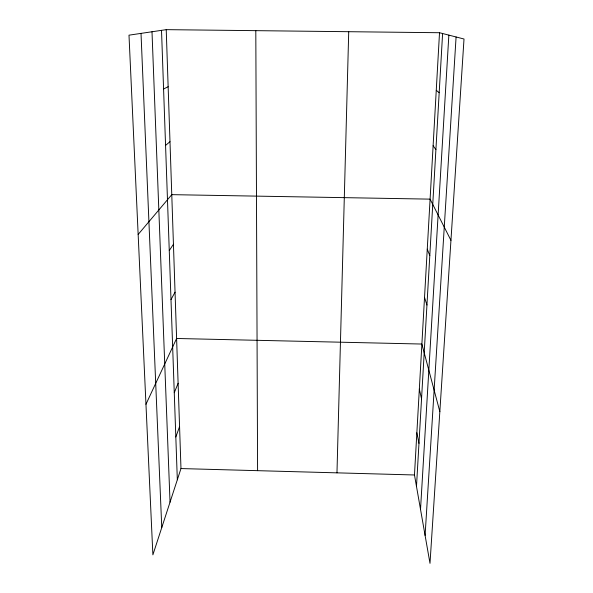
<?xml version="1.0" encoding="UTF-8"?>
<svg xmlns="http://www.w3.org/2000/svg" width="593" height="593" viewBox="0 0 593 593"><rect width="100%" height="100%" fill="white"/><g stroke="black" fill="none" stroke-linecap="round" stroke-linejoin="round"><path stroke-width="0.89" d="M336.972 472.851L348.721 31.703M439.517 32.726L464.008 39.012L429.999 563.35L414.47 474.978L439.517 32.726L166.225 29.65L128.992 35.172L152.883 554.848L180.976 468.566L166.225 29.65M416.486 486.453L442.6 33.519M420.519 509.372L448.857 35.12M425.092 535.39L456.084 36.974M175.824 436.982L179.568 426.612M174.268 392.736L178.115 383.271M145.967 404.285L176.61 338.484L421.882 344.044L439.843 411.661M170.992 299.606L175.054 292.171M169.264 250.557L173.438 244.257M138.154 234.457L171.777 194.652L430.088 199.137L450.947 240.35M165.566 145.418L169.991 141.69M163.586 88.994L168.145 86.726M180.976 468.566L414.47 474.978M436.255 90.306L439.191 92.701M433.112 145.737L435.907 149.614M427.256 249.127L429.799 255.62M424.529 297.397L426.945 305.039M419.333 389.134L421.541 398.83M416.857 432.757L418.969 443.371M141.015 33.386L161.763 527.585M152.001 31.755L170.035 502.182M161.518 30.347L177.329 479.789M255.805 30.658L257.592 470.672"/></g></svg>
